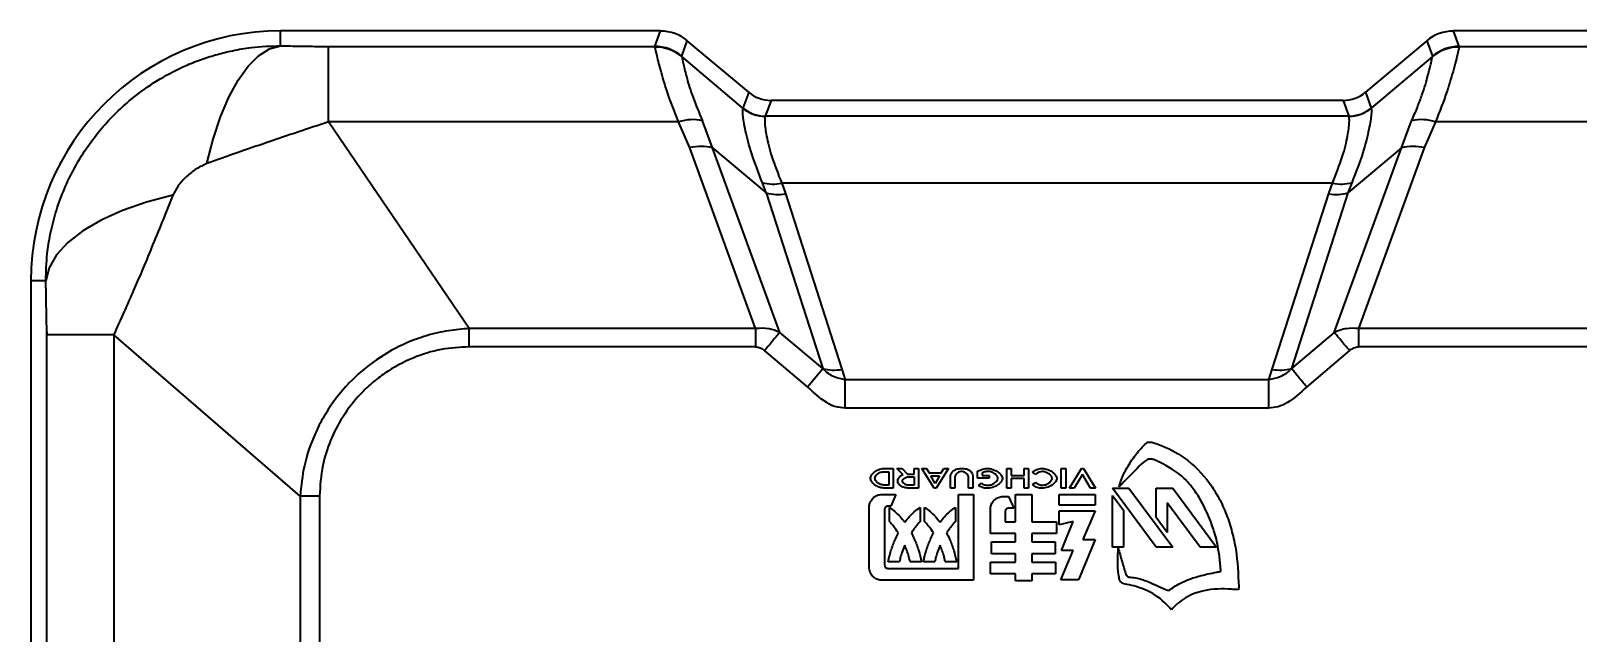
# Model space of a CAD drawing. Header units: millimetres. Extents: x 0 to 420, y 0 to 297.
# Drawn here: x 95.303 to 96.419, y 152.302 to 152.736 of the extents above; entities that cross this region are included whole.
import ezdxf

# ---------------------------------------------------------------- set-up
doc = ezdxf.new("R2010")
doc.units = ezdxf.units.MM

msp = doc.modelspace()

# ---------------------------------------------------------------- linework, layer by layer
at = {"color": 7, "linetype": 'Continuous', "lineweight": 35}
for p, q in [((95.7573, 152.7361), (95.4832, 152.7361)), ((95.4832, 152.7254), (95.4832, 152.7361)), ((95.7532, 152.7249), (95.7573, 152.7361)), ((96.3332, 152.7249), (96.3291, 152.7361)), ((96.6032, 152.7361), (96.3291, 152.7361)), ((95.5178, 152.6706), (95.5178, 152.7249)), ((95.5178, 152.7249), (95.7532, 152.7249)), ((95.7532, 152.7245), (95.7532, 152.7249)), ((95.7725, 152.7179), (95.7765, 152.729)), ((95.8208, 152.6919), (95.7765, 152.729)), ((96.3098, 152.729), (96.2656, 152.6919)), ((96.3098, 152.729), (96.3139, 152.7179)), ((96.3332, 152.7249), (96.3331, 152.7245)), ((96.3332, 152.7249), (96.5686, 152.7249)), ((95.7725, 152.7176), (95.7725, 152.7179)), ((95.8167, 152.6805), (95.7725, 152.7176)), ((96.3139, 152.7176), (96.2697, 152.6805)), ((96.3139, 152.7179), (96.3139, 152.7176)), ((95.8208, 152.6919), (95.8167, 152.6805)), ((95.8369, 152.6861), (95.8327, 152.6747)), ((96.2495, 152.6861), (95.8369, 152.6861)), ((96.2495, 152.6861), (96.2537, 152.6747)), ((96.2656, 152.6919), (96.2697, 152.6805)), ((95.8166, 152.6804), (95.8167, 152.6805)), ((95.8327, 152.6746), (95.8327, 152.6747)), ((96.2537, 152.6746), (96.2537, 152.6747)), ((96.2697, 152.6805), (96.2697, 152.6804)), ((95.6193, 152.5217), (95.5178, 152.6706)), ((95.7702, 152.6706), (95.5178, 152.6706)), ((95.7784, 152.652), (95.7702, 152.6706)), ((95.7948, 152.6519), (95.7875, 152.6714)), ((96.2537, 152.6746), (95.8327, 152.6746)), ((96.2915, 152.6519), (96.2989, 152.6714)), ((96.3162, 152.6706), (96.308, 152.652)), ((96.5686, 152.6706), (96.3162, 152.6706)), ((95.8258, 152.5217), (95.7784, 152.652)), ((95.8433, 152.5189), (95.7948, 152.6519)), ((95.7948, 152.6519), (95.8335, 152.6195)), ((96.2431, 152.5189), (96.2915, 152.6519)), ((96.2915, 152.6519), (96.2529, 152.6195)), ((96.308, 152.652), (96.2606, 152.5217)), ((95.8335, 152.6195), (95.8307, 152.6267)), ((95.8335, 152.6195), (95.8742, 152.4929)), ((95.8446, 152.6264), (95.8473, 152.6189)), ((96.2418, 152.6264), (95.8446, 152.6264)), ((95.8473, 152.6189), (95.888, 152.4924)), ((96.1984, 152.4924), (96.2391, 152.6189)), ((96.2529, 152.6195), (96.2122, 152.4929)), ((96.2391, 152.6189), (96.2418, 152.6264)), ((96.2557, 152.6267), (96.2529, 152.6195)), ((95.3032, 152.5561), (95.3032, 152.2856)), ((95.3139, 152.5561), (95.3032, 152.5561)), ((95.6193, 152.5085), (95.6193, 152.5217)), ((95.8258, 152.5217), (95.6193, 152.5217)), ((95.8742, 152.4929), (95.8433, 152.5189)), ((96.2431, 152.5189), (96.2122, 152.4929)), ((96.4671, 152.5217), (96.2606, 152.5217)), ((96.2606, 152.5217), (96.2606, 152.5085)), ((95.3629, 152.5172), (95.3146, 152.5172)), ((95.3146, 152.2898), (95.3146, 152.5172)), ((95.4974, 152.4011), (95.3629, 152.5172)), ((95.3629, 152.5172), (95.3629, 152.269)), ((95.8258, 152.5085), (95.6193, 152.5085)), ((96.4671, 152.5085), (96.2606, 152.5085)), ((95.8632, 152.4798), (95.8323, 152.5058)), ((96.2541, 152.5058), (96.2232, 152.4798)), ((95.8632, 152.4798), (95.8742, 152.4929)), ((95.888, 152.4924), (95.8904, 152.4847)), ((96.196, 152.4847), (96.1984, 152.4924)), ((95.8904, 152.4643), (95.8904, 152.4847)), ((96.196, 152.4847), (95.8904, 152.4847)), ((96.196, 152.4643), (96.196, 152.4847)), ((96.196, 152.4643), (95.8904, 152.4643)), ((95.9174, 152.4208), (95.9251, 152.4208)), ((95.9177, 152.4186), (95.9219, 152.4186)), ((95.9219, 152.4186), (95.9219, 152.409)), ((95.9251, 152.4208), (95.9251, 152.4068)), ((95.9277, 152.4208), (95.9316, 152.4208)), ((95.9322, 152.4164), (95.9277, 152.4208)), ((95.9316, 152.4208), (95.9354, 152.4169)), ((95.9401, 152.4208), (95.9433, 152.4208)), ((95.9401, 152.4169), (95.9401, 152.4208)), ((95.9433, 152.4208), (95.9433, 152.4068)), ((95.9457, 152.4208), (95.9491, 152.4208)), ((95.9545, 152.4068), (95.9457, 152.4208)), ((95.9491, 152.4208), (95.951, 152.4177)), ((95.9649, 152.4208), (95.9561, 152.4068)), ((95.9597, 152.4177), (95.9615, 152.4208)), ((95.9615, 152.4208), (95.9649, 152.4208)), ((95.9858, 152.4139), (95.9858, 152.4189)), ((96.007, 152.4208), (96.0101, 152.4208)), ((96.007, 152.4068), (96.007, 152.4208)), ((96.0101, 152.4208), (96.0101, 152.4158)), ((96.0194, 152.4208), (96.0225, 152.4208)), ((96.0194, 152.4158), (96.0194, 152.4208)), ((96.0225, 152.4208), (96.0225, 152.4068)), ((96.028, 152.4167), (96.0255, 152.4183)), ((96.0462, 152.4068), (96.0462, 152.4208)), ((96.0462, 152.4208), (96.0495, 152.4208)), ((96.0495, 152.4208), (96.0495, 152.4068)), ((96.0521, 152.4068), (96.0607, 152.4208)), ((96.0607, 152.4208), (96.0623, 152.4208)), ((96.0623, 152.4208), (96.0709, 152.4068)), ((95.9219, 152.409), (95.918, 152.409)), ((95.9401, 152.4089), (95.9359, 152.4089)), ((95.9363, 152.4169), (95.9401, 152.4169)), ((95.9364, 152.4149), (95.9401, 152.4149)), ((95.9401, 152.4149), (95.9401, 152.4089)), ((95.951, 152.4177), (95.9597, 152.4177)), ((95.9553, 152.4102), (95.9521, 152.4157)), ((95.9521, 152.4157), (95.9585, 152.4157)), ((95.9585, 152.4157), (95.9553, 152.4102)), ((95.9664, 152.4068), (95.9664, 152.4152)), ((95.9695, 152.4146), (95.9695, 152.4068)), ((95.9793, 152.4068), (95.9793, 152.4146)), ((95.9825, 152.4152), (95.9825, 152.4068)), ((95.9943, 152.4139), (95.9858, 152.4139)), ((95.9865, 152.4087), (95.9886, 152.4104)), ((95.9891, 152.4177), (95.9891, 152.4159)), ((95.9891, 152.4159), (95.9943, 152.4159)), ((95.9943, 152.4159), (95.9943, 152.4139)), ((96.0101, 152.4158), (96.0194, 152.4158)), ((96.0101, 152.4137), (96.0101, 152.4068)), ((96.0194, 152.4137), (96.0101, 152.4137)), ((96.0194, 152.4068), (96.0194, 152.4137)), ((96.0255, 152.4093), (96.028, 152.4109)), ((96.0615, 152.4167), (96.0556, 152.4068)), ((96.0674, 152.4068), (96.0615, 152.4167)), ((95.5113, 152.4011), (95.4974, 152.4011)), ((95.4974, 152.4011), (95.4974, 152.1886)), ((95.5113, 152.4011), (95.5113, 152.1886)), ((95.9171, 152.4023), (95.9268, 152.4023)), ((95.9251, 152.4068), (95.918, 152.4068)), ((95.9268, 152.4023), (95.9233, 152.3938)), ((95.9433, 152.4068), (95.9354, 152.4068)), ((95.9561, 152.4068), (95.9545, 152.4068)), ((95.9695, 152.4068), (95.9664, 152.4068)), ((95.972, 152.4023), (95.983, 152.4023)), ((95.972, 152.3489), (95.972, 152.4023)), ((95.9825, 152.4068), (95.9793, 152.4068)), ((95.983, 152.4023), (95.983, 152.3404)), ((96.0044, 152.4008), (96.0082, 152.4008)), ((96.0101, 152.4068), (96.007, 152.4068)), ((96.0082, 152.4008), (96.0119, 152.3924)), ((96.0131, 152.4023), (96.025, 152.4023)), ((96.0131, 152.3824), (96.0131, 152.4023)), ((96.0225, 152.4068), (96.0194, 152.4068)), ((96.025, 152.4023), (96.025, 152.3824)), ((96.0446, 152.3946), (96.0446, 152.4022)), ((96.0446, 152.4022), (96.0706, 152.4022)), ((96.0495, 152.4068), (96.0462, 152.4068)), ((96.0556, 152.4068), (96.0521, 152.4068)), ((96.0709, 152.4068), (96.0674, 152.4068)), ((96.0706, 152.4022), (96.0706, 152.3946)), ((96.0831, 152.4068), (96.095, 152.4068)), ((96.1147, 152.3642), (96.0831, 152.4068)), ((96.0831, 152.3642), (96.0831, 152.4015)), ((96.0831, 152.4015), (96.091, 152.3908)), ((96.095, 152.4068), (96.1266, 152.3642)), ((96.1147, 152.4068), (96.1266, 152.4068)), ((96.1147, 152.3855), (96.1147, 152.4068)), ((96.1463, 152.3642), (96.1226, 152.3961)), ((96.1226, 152.3961), (96.1226, 152.3748)), ((96.1266, 152.4068), (96.1581, 152.3642)), ((95.9077, 152.3499), (95.9077, 152.3929)), ((95.9187, 152.3911), (95.9187, 152.3516)), ((95.9233, 152.3938), (95.9215, 152.3938)), ((95.9223, 152.3827), (95.9223, 152.3929)), ((95.9445, 152.3929), (95.9445, 152.3827)), ((95.9477, 152.3827), (95.9477, 152.3929)), ((95.9699, 152.3929), (95.9699, 152.3827)), ((95.9951, 152.374), (95.9951, 152.3914)), ((96.0058, 152.39), (96.0058, 152.3824)), ((96.0119, 152.3924), (96.0084, 152.3924)), ((96.0706, 152.3946), (96.0446, 152.3946)), ((96.0446, 152.3905), (96.0706, 152.3905)), ((96.0446, 152.3803), (96.0446, 152.3905)), ((96.0706, 152.3905), (96.0618, 152.3697)), ((96.091, 152.3908), (96.091, 152.3642)), ((96.1226, 152.3748), (96.1147, 152.3855)), ((96.0131, 152.374), (95.9951, 152.374)), ((96.0058, 152.3824), (96.0131, 152.3824)), ((96.0131, 152.3682), (96.0131, 152.374)), ((96.025, 152.3824), (96.0427, 152.3824)), ((96.025, 152.374), (96.025, 152.3682)), ((96.0427, 152.374), (96.025, 152.374)), ((96.0427, 152.3824), (96.0427, 152.374)), ((96.0548, 152.3827), (96.0446, 152.3803)), ((96.0463, 152.3619), (96.0548, 152.3827)), ((95.9959, 152.3682), (96.0131, 152.3682)), ((95.9959, 152.3595), (95.9959, 152.3682)), ((96.025, 152.3682), (96.0419, 152.3682)), ((96.0419, 152.3682), (96.0419, 152.3595)), ((96.0706, 152.3697), (96.0586, 152.3406)), ((96.0618, 152.3697), (96.0706, 152.3697)), ((96.091, 152.3642), (96.0831, 152.3642)), ((96.1266, 152.3642), (96.1147, 152.3642)), ((96.1581, 152.3642), (96.1463, 152.3642)), ((95.9295, 152.3536), (95.9214, 152.3536)), ((95.9454, 152.3536), (95.9372, 152.3536)), ((95.955, 152.3536), (95.9468, 152.3536)), ((95.9708, 152.3536), (95.9626, 152.3536)), ((95.9951, 152.3534), (96.0131, 152.3534)), ((95.9951, 152.345), (95.9951, 152.3534)), ((96.0131, 152.3595), (95.9959, 152.3595)), ((96.0131, 152.3534), (96.0131, 152.3595)), ((96.025, 152.3595), (96.025, 152.3534)), ((96.0419, 152.3595), (96.025, 152.3595)), ((96.025, 152.3534), (96.042, 152.3534)), ((96.042, 152.3534), (96.042, 152.345)), ((96.046, 152.3406), (96.0548, 152.3619)), ((96.0548, 152.3619), (96.0463, 152.3619)), ((95.983, 152.3404), (95.9171, 152.3404)), ((95.9215, 152.3489), (95.972, 152.3489)), ((96.0131, 152.345), (95.9951, 152.345)), ((96.0131, 152.3401), (96.0131, 152.345)), ((96.025, 152.3401), (96.0131, 152.3401)), ((96.025, 152.345), (96.025, 152.3401)), ((96.042, 152.345), (96.025, 152.345)), ((96.0586, 152.3406), (96.046, 152.3406))]:
    msp.add_line(p, q, dxfattribs=at)
at = {"color": 7, "linetype": 'Continuous', "lineweight": 35, "flags": 128}
for points in [[(95.4301, 152.6405), (95.4346, 152.6581), (95.4399, 152.6742), (95.446, 152.6885), (95.4526, 152.7006), (95.4598, 152.7106), (95.4674, 152.7181), (95.4752, 152.7231), (95.4832, 152.7254)], [(95.4055, 152.6177), (95.3866, 152.6127), (95.3693, 152.6067), (95.3539, 152.5998), (95.3406, 152.592), (95.3299, 152.5836), (95.3217, 152.5747), (95.3164, 152.5655), (95.3139, 152.5561)]]:
    msp.add_lwpolyline(points, dxfattribs=at)
at = {"color": 7, "linetype": 'Continuous', "lineweight": 35}
for centre, radius, start, end in [((95.4832, 152.5561), 0.18, 90, 180), ((95.7532, 152.6949), 0.03, 50.0586, 89.9414), ((95.7533, 152.6945), 0.03, 50.2501, 90.141), ((96.3332, 152.6949), 0.03, 90.0586, 129.9414), ((96.3331, 152.6945), 0.03, 89.859, 129.7499), ((95.8327, 152.6996), 0.025, 230.0357, 269.9067), ((95.8328, 152.6997), 0.025, 230.0586, 269.9414), ((96.2536, 152.6997), 0.025, 270.0586, 309.9414), ((96.2537, 152.6996), 0.025, 270.0933, 309.9643), ((95.7803, 152.6392), 0.033, 77.4981, 107.8428), ((96.3061, 152.6392), 0.033, 72.1572, 102.5019), ((95.7863, 152.6166), 0.0363, 76.4299, 102.6632), ((96.3001, 152.6166), 0.0363, 77.3368, 103.5701), ((95.8382, 152.655), 0.0292, 254.9938, 282.6645), ((95.8416, 152.6485), 0.0302, 254.4497, 280.7966), ((96.2448, 152.6485), 0.0302, 259.2034, 285.5503), ((96.2482, 152.655), 0.0292, 257.3355, 285.0062), ((95.8823, 152.522), 0.0302, 254.4498, 280.7965), ((96.2041, 152.522), 0.0302, 259.2033, 285.5504)]:
    msp.add_arc(centre, radius, start, end, dxfattribs=at)
for centre, major_axis, start_param, end_param in [((95.7573, 152.706), (0.0103, 0.0282), 5.934618, 6.631752), ((96.3291, 152.706), (0.0103, -0.0282), 2.793026, 3.49016), ((95.8369, 152.7111), (0.0086, 0.0235), 2.793026, 3.49016), ((96.2495, 152.7111), (0.0086, -0.0235), 5.934618, 6.631752)]:
    msp.add_ellipse(centre, major_axis=major_axis, ratio=0.998448, start_param=start_param, end_param=end_param, dxfattribs=at)
for points, knots in [([(95.3139, 152.5561), (95.3141, 152.5626), (95.3144, 152.5738), (95.3171, 152.5901), (95.3208, 152.6051), (95.3281, 152.6257), (95.3409, 152.65), (95.3592, 152.6726), (95.3781, 152.6895), (95.3961, 152.7019), (95.4126, 152.7104), (95.4266, 152.7159), (95.4375, 152.7193), (95.4493, 152.7222), (95.4645, 152.7248), (95.4762, 152.7252), (95.4832, 152.7254)], [0, 0, 0, 0, 0.0739659, 0.1262093, 0.185583, 0.2486291, 0.3721472, 0.493376, 0.5749275, 0.6569554, 0.7394589, 0.7837418, 0.826761, 0.8685165, 0.9206239, 1, 1, 1, 1]), ([(95.4832, 152.7254), (95.488, 152.7253), (95.4964, 152.7251), (95.508, 152.725), (95.5149, 152.7249), (95.5178, 152.7249)], [0, 0, 0, 0, 0.426106, 0.75777, 1, 1, 1, 1]), ([(95.7702, 152.6706), (95.7675, 152.6774), (95.7622, 152.6909), (95.7575, 152.707), (95.7543, 152.7196), (95.7536, 152.7228), (95.7532, 152.7245)], [0, 0, 0, 0, 0.238868, 0.471709, 0.726257, 1, 1, 1, 1]), ([(96.3331, 152.7245), (96.333, 152.7237), (96.3326, 152.722), (96.3313, 152.7164), (96.3295, 152.7094), (96.3271, 152.7012), (96.3235, 152.6893), (96.3191, 152.6782), (96.3162, 152.6706)], [0, 0, 0, 0, 0.166395, 0.326802, 0.479925, 0.610174, 0.735331, 1, 1, 1, 1]), ([(95.7725, 152.7176), (95.7728, 152.7162), (95.7733, 152.7134), (95.776, 152.7026), (95.7801, 152.6888), (95.785, 152.6772), (95.7875, 152.6714)], [0, 0, 0, 0, 0.27715, 0.53382, 0.766156, 1, 1, 1, 1]), ([(96.2989, 152.6714), (96.3004, 152.6747), (96.3032, 152.6812), (96.3064, 152.6899), (96.3089, 152.6976), (96.3112, 152.706), (96.3132, 152.714), (96.3136, 152.7164), (96.3139, 152.7176)], [0, 0, 0, 0, 0.128995, 0.260465, 0.386664, 0.51504, 0.752772, 1, 1, 1, 1]), ([(95.8307, 152.6267), (95.8279, 152.6339), (95.8223, 152.6483), (95.8182, 152.665), (95.8162, 152.6768), (95.8165, 152.6792), (95.8166, 152.6804)], [0, 0, 0, 0, 0.247618, 0.49308, 0.751102, 1, 1, 1, 1]), ([(96.2697, 152.6804), (96.2699, 152.6793), (96.2702, 152.677), (96.2683, 152.6657), (96.2644, 152.6492), (96.2587, 152.6343), (96.2557, 152.6267)], [0, 0, 0, 0, 0.2474427, 0.4865597, 0.7402703, 1, 1, 1, 1]), ([(95.5178, 152.6706), (95.5031, 152.6657), (95.4738, 152.656), (95.4446, 152.6457), (95.4301, 152.6405)], [0, 0, 0, 0, 0.502691, 1, 1, 1, 1]), ([(95.8327, 152.6746), (95.8325, 152.6734), (95.832, 152.6713), (95.8335, 152.6608), (95.8368, 152.6462), (95.842, 152.633), (95.8446, 152.6264)], [0, 0, 0, 0, 0.262701, 0.501004, 0.750686, 1, 1, 1, 1]), ([(96.2418, 152.6264), (96.2444, 152.633), (96.2496, 152.6462), (96.2529, 152.6608), (96.2543, 152.6713), (96.2539, 152.6734), (96.2537, 152.6746)], [0, 0, 0, 0, 0.249344, 0.499045, 0.737295, 1, 1, 1, 1]), ([(95.4301, 152.6405), (95.4276, 152.6394), (95.4222, 152.637), (95.4153, 152.6314), (95.4093, 152.625), (95.4067, 152.62), (95.4055, 152.6177)], [0, 0, 0, 0, 0.242294, 0.509366, 0.771567, 1, 1, 1, 1]), ([(95.4055, 152.6177), (95.4029, 152.6113), (95.3979, 152.5989), (95.3904, 152.5805), (95.3836, 152.5641), (95.3769, 152.5487), (95.3701, 152.5332), (95.3654, 152.5227), (95.3629, 152.5172)], [0, 0, 0, 0, 0.191169, 0.37068, 0.538766, 0.672129, 0.825955, 1, 1, 1, 1]), ([(95.3146, 152.5172), (95.3146, 152.5176), (95.3146, 152.5212), (95.3144, 152.5347), (95.3141, 152.5468), (95.3139, 152.5561)], [0, 0, 0, 0, 0.030601, 0.265216, 1, 1, 1, 1]), ([(95.3146, 152.5193), (95.3146, 152.5188), (95.3147, 152.5181), (95.3147, 152.5174), (95.3148, 152.5172), (95.3148, 152.5172)], [0, 0, 0, 0, 0.5615301, 0.792581, 1, 1, 1, 1]), ([(95.6193, 152.5217), (95.6143, 152.5213), (95.6039, 152.5205), (95.5887, 152.5169), (95.571, 152.5105), (95.5517, 152.4998), (95.5348, 152.4854), (95.5227, 152.4712), (95.5144, 152.4588), (95.5064, 152.443), (95.4997, 152.4237), (95.4981, 152.4084), (95.4974, 152.4011)], [0, 0, 0, 0, 0.080728, 0.166845, 0.247263, 0.380655, 0.517772, 0.598864, 0.677745, 0.754478, 0.883127, 1, 1, 1, 1]), ([(95.8433, 152.5189), (95.8407, 152.52), (95.8353, 152.5222), (95.8291, 152.5219), (95.8258, 152.5217)], [0, 0, 0, 0, 0.466493, 1, 1, 1, 1]), ([(95.8258, 152.5217), (95.8258, 152.5197), (95.8258, 152.5158), (95.8258, 152.5109), (95.8258, 152.5085)], [0, 0, 0, 0, 0.506963, 1, 1, 1, 1]), ([(95.8433, 152.5189), (95.8426, 152.5182), (95.8413, 152.5167), (95.8386, 152.5134), (95.8355, 152.5097), (95.8333, 152.5071), (95.8323, 152.5058)], [0, 0, 0, 0, 0.245847, 0.499999, 0.754151, 1, 1, 1, 1]), ([(96.2606, 152.5217), (96.2576, 152.5219), (96.2514, 152.5222), (96.2459, 152.5201), (96.2431, 152.5189)], [0, 0, 0, 0, 0.487848, 1, 1, 1, 1]), ([(96.2541, 152.5058), (96.253, 152.5071), (96.2508, 152.5097), (96.2478, 152.5134), (96.245, 152.5167), (96.2438, 152.5182), (96.2431, 152.5189)], [0, 0, 0, 0, 0.245849, 0.500001, 0.754152, 1, 1, 1, 1]), ([(95.6193, 152.5085), (95.6126, 152.5082), (95.5987, 152.5074), (95.5779, 152.5009), (95.5614, 152.492), (95.5492, 152.4827), (95.5385, 152.4726), (95.5279, 152.4589), (95.5188, 152.4413), (95.5126, 152.4222), (95.5118, 152.4084), (95.5113, 152.4011)], [0, 0, 0, 0, 0.120461, 0.246403, 0.382818, 0.450919, 0.519058, 0.644752, 0.756806, 0.869265, 1, 1, 1, 1]), ([(95.8258, 152.5085), (95.8264, 152.5085), (95.8275, 152.5084), (95.8298, 152.5076), (95.8313, 152.5066), (95.8323, 152.5058)], [0, 0, 0, 0, 0.232062, 0.478453, 1, 1, 1, 1]), ([(96.2541, 152.5058), (96.2551, 152.5066), (96.2566, 152.5076), (96.2589, 152.5084), (96.26, 152.5085), (96.2606, 152.5085)], [0, 0, 0, 0, 0.5217825, 0.7693247, 1, 1, 1, 1]), ([(95.8904, 152.4847), (95.8877, 152.4853), (95.8834, 152.4862), (95.8779, 152.4893), (95.8755, 152.4917), (95.8742, 152.4929)], [0, 0, 0, 0, 0.452149, 0.705537, 1, 1, 1, 1]), ([(96.2122, 152.4929), (96.2109, 152.4917), (96.2085, 152.4893), (96.203, 152.4862), (96.1987, 152.4853), (96.196, 152.4847)], [0, 0, 0, 0, 0.294463, 0.547852, 1, 1, 1, 1]), ([(96.2232, 152.4798), (96.2221, 152.4811), (96.2199, 152.4838), (96.2168, 152.4874), (96.2141, 152.4907), (96.2128, 152.4922), (96.2122, 152.4929)], [0, 0, 0, 0, 0.245848, 0.5, 0.754152, 1, 1, 1, 1]), ([(95.8904, 152.4643), (95.8882, 152.4646), (95.8835, 152.465), (95.8737, 152.4698), (95.8676, 152.4757), (95.8632, 152.4798)], [0, 0, 0, 0, 0.209288, 0.438923, 1, 1, 1, 1]), ([(96.2232, 152.4798), (96.2188, 152.4757), (96.2127, 152.4698), (96.2029, 152.465), (96.1982, 152.4646), (96.196, 152.4643)], [0, 0, 0, 0, 0.5586189, 0.7893395, 1, 1, 1, 1]), ([(96.088, 152.4077), (96.0884, 152.4094), (96.0897, 152.4142), (96.0937, 152.4217), (96.0993, 152.4305), (96.104, 152.4356), (96.1064, 152.4382)], [0, 0, 0, 0, 0.1388678, 0.4177217, 0.7063331, 1, 1, 1, 1]), ([(96.1064, 152.4382), (96.1069, 152.4387), (96.1078, 152.4395), (96.1094, 152.44), (96.1109, 152.44), (96.1118, 152.4397), (96.1123, 152.4396)], [0, 0, 0, 0, 0.319453, 0.543111, 0.766311, 1, 1, 1, 1]), ([(96.1123, 152.4396), (96.1139, 152.4391), (96.1218, 152.4364), (96.137, 152.4285), (96.1511, 152.4142), (96.1602, 152.3996), (96.1656, 152.3877), (96.1695, 152.3753), (96.1733, 152.3581), (96.1738, 152.3449), (96.1742, 152.336)], [0, 0, 0, 0, 0.03865, 0.194338, 0.392706, 0.493149, 0.593544, 0.693896, 0.794211, 1, 1, 1, 1]), ([(95.918, 152.4068), (95.9172, 152.4069), (95.915, 152.4071), (95.9121, 152.4086), (95.91, 152.4106), (95.909, 152.4122), (95.9086, 152.4136), (95.9088, 152.4151), (95.9098, 152.4169), (95.9119, 152.4189), (95.9146, 152.4204), (95.9167, 152.4207), (95.9174, 152.4208)], [0, 0, 0, 0, 0.103068, 0.272975, 0.380129, 0.450745, 0.504132, 0.557726, 0.630958, 0.750137, 0.907593, 1, 1, 1, 1]), ([(95.918, 152.409), (95.9174, 152.4091), (95.916, 152.4092), (95.9141, 152.4103), (95.9127, 152.4116), (95.912, 152.4128), (95.9118, 152.4138), (95.9121, 152.4149), (95.9128, 152.4162), (95.9142, 152.4175), (95.916, 152.4184), (95.9172, 152.4185), (95.9177, 152.4186)], [0, 0, 0, 0, 0.107522, 0.269023, 0.38047, 0.452163, 0.50862, 0.565188, 0.646662, 0.775363, 0.910485, 1, 1, 1, 1]), ([(95.9664, 152.4152), (95.9664, 152.4156), (95.9665, 152.4166), (95.9673, 152.4182), (95.9687, 152.4196), (95.9709, 152.4207), (95.9741, 152.421), (95.9773, 152.4209), (95.98, 152.4198), (95.9815, 152.4183), (95.9823, 152.4166), (95.9824, 152.4156), (95.9825, 152.4152)], [0, 0, 0, 0, 0.057396, 0.142461, 0.228893, 0.320305, 0.471061, 0.658867, 0.756094, 0.853964, 0.944424, 1, 1, 1, 1]), ([(95.9793, 152.4146), (95.9793, 152.4149), (95.9792, 152.4157), (95.9785, 152.4169), (95.9773, 152.418), (95.9756, 152.4187), (95.9738, 152.4188), (95.9721, 152.4183), (95.9708, 152.4173), (95.9699, 152.4162), (95.9696, 152.4152), (95.9695, 152.4147), (95.9695, 152.4146)], [0, 0, 0, 0, 0.075155, 0.16832, 0.291124, 0.415852, 0.54785, 0.661465, 0.788026, 0.890381, 0.967538, 1, 1, 1, 1]), ([(95.9858, 152.4189), (95.9874, 152.4196), (95.9901, 152.421), (95.9948, 152.421), (95.9988, 152.4196), (96.0016, 152.4177), (96.0031, 152.416), (96.0037, 152.4147), (96.0038, 152.4135), (96.0034, 152.4122), (96.0023, 152.4105), (95.9996, 152.4084), (95.9959, 152.4068), (95.9917, 152.4065), (95.9886, 152.4074), (95.9871, 152.4083), (95.9865, 152.4087)], [0, 0, 0, 0, 0.120432, 0.213162, 0.331684, 0.413005, 0.455865, 0.488872, 0.514902, 0.540892, 0.583063, 0.658706, 0.781016, 0.867724, 0.954736, 1, 1, 1, 1]), ([(95.9886, 152.4104), (95.9893, 152.4099), (95.9907, 152.4091), (95.9932, 152.4087), (95.9958, 152.4092), (95.9979, 152.4102), (95.9994, 152.4115), (96.0002, 152.4125), (96.0005, 152.4135), (96.0004, 152.4145), (95.9998, 152.4156), (95.9985, 152.4171), (95.9963, 152.4183), (95.9935, 152.419), (95.9911, 152.4186), (95.9897, 152.418), (95.9891, 152.4177)], [0, 0, 0, 0, 0.0898702, 0.1765378, 0.2630266, 0.3624462, 0.4231792, 0.4700992, 0.5009819, 0.5320676, 0.57022, 0.6335218, 0.742023, 0.8362584, 0.9311978, 1, 1, 1, 1]), ([(96.0255, 152.4183), (96.0265, 152.419), (96.0284, 152.4204), (96.032, 152.4211), (96.0359, 152.4206), (96.0391, 152.4191), (96.0415, 152.4171), (96.0426, 152.4156), (96.043, 152.4141), (96.0429, 152.4128), (96.0421, 152.4112), (96.0401, 152.4091), (96.0367, 152.4073), (96.0326, 152.4064), (96.0289, 152.4071), (96.0267, 152.4083), (96.0257, 152.4092), (96.0255, 152.4093)], [0, 0, 0, 0, 0.08519, 0.168963, 0.246186, 0.360946, 0.418211, 0.462463, 0.491745, 0.521214, 0.557381, 0.617071, 0.720017, 0.827682, 0.905205, 0.982624, 1, 1, 1, 1]), ([(96.028, 152.4109), (96.0286, 152.4104), (96.0298, 152.4094), (96.032, 152.4088), (96.0345, 152.409), (96.0367, 152.4099), (96.0384, 152.4113), (96.0393, 152.4125), (96.0396, 152.4135), (96.0396, 152.4145), (96.039, 152.4157), (96.0376, 152.417), (96.0354, 152.4183), (96.0327, 152.4189), (96.0303, 152.4184), (96.0289, 152.4175), (96.0282, 152.4169), (96.028, 152.4167)], [0, 0, 0, 0, 0.079836, 0.158698, 0.232948, 0.337554, 0.41275, 0.456024, 0.489191, 0.522624, 0.56103, 0.622793, 0.723203, 0.826712, 0.901133, 0.975506, 1, 1, 1, 1]), ([(96.1568, 152.3749), (96.1562, 152.3765), (96.1535, 152.3844), (96.1488, 152.3952), (96.1416, 152.4064), (96.1326, 152.4169), (96.1223, 152.423), (96.1139, 152.427), (96.1113, 152.4278), (96.1092, 152.4277), (96.1062, 152.4263), (96.0992, 152.4193), (96.0929, 152.4128), (96.088, 152.4077)], [0, 0, 0, 0, 0.048169, 0.241379, 0.33788, 0.433916, 0.639701, 0.675797, 0.701807, 0.718369, 0.734888, 0.796355, 1, 1, 1, 1]), ([(95.9354, 152.4068), (95.9346, 152.4069), (95.9327, 152.4071), (95.9306, 152.4082), (95.9291, 152.4096), (95.9284, 152.4107), (95.9282, 152.4118), (95.9284, 152.4129), (95.9291, 152.4143), (95.9304, 152.4157), (95.9316, 152.4162), (95.9322, 152.4164)], [0, 0, 0, 0, 0.147974, 0.353463, 0.450206, 0.530143, 0.591907, 0.65363, 0.750939, 0.887099, 1, 1, 1, 1]), ([(95.9359, 152.4089), (95.9355, 152.4089), (95.9347, 152.409), (95.9339, 152.4094), (95.9333, 152.4097), (95.9329, 152.41), (95.9326, 152.4103), (95.9321, 152.4107), (95.9318, 152.4112), (95.9317, 152.4117), (95.9317, 152.412), (95.9317, 152.4124), (95.9319, 152.4128), (95.9322, 152.4132), (95.9325, 152.4135), (95.9329, 152.4137), (95.9332, 152.4139), (95.9336, 152.4142), (95.9339, 152.4143), (95.9343, 152.4145), (95.9347, 152.4146), (95.9351, 152.4148), (95.9355, 152.4148), (95.9359, 152.4149), (95.9362, 152.4149), (95.9364, 152.4149)], [0, 0, 0, 0, 0.104931, 0.188559, 0.230252, 0.271948, 0.313654, 0.355384, 0.425825, 0.468883, 0.490273, 0.510955, 0.563746, 0.591003, 0.644663, 0.671402, 0.698138, 0.751654, 0.778385, 0.805115, 0.858613, 0.885344, 0.912077, 0.955815, 1, 1, 1, 1]), ([(95.9354, 152.4169), (95.9355, 152.4169), (95.9356, 152.4169), (95.9359, 152.4169), (95.9361, 152.4169), (95.9363, 152.4169)], [0, 0, 0, 0, 0.253407, 0.506797, 1, 1, 1, 1]), ([(95.9077, 152.3929), (95.9078, 152.394), (95.908, 152.3961), (95.9096, 152.3989), (95.912, 152.401), (95.9147, 152.4021), (95.9164, 152.4022), (95.9171, 152.4023)], [0, 0, 0, 0, 0.217033, 0.432668, 0.640579, 0.859649, 1, 1, 1, 1]), ([(95.9951, 152.3914), (95.9952, 152.3925), (95.9954, 152.3946), (95.997, 152.3974), (95.9994, 152.3995), (96.002, 152.4006), (96.0037, 152.4007), (96.0044, 152.4008)], [0, 0, 0, 0, 0.218278, 0.435149, 0.644163, 0.864466, 1, 1, 1, 1]), ([(95.9215, 152.3938), (95.9212, 152.3937), (95.9205, 152.3937), (95.9196, 152.3932), (95.919, 152.3924), (95.9188, 152.3917), (95.9188, 152.3913), (95.9187, 152.3911)], [0, 0, 0, 0, 0.23459, 0.4696301, 0.6836997, 0.8787885, 1, 1, 1, 1]), ([(95.9223, 152.3929), (95.9236, 152.3919), (95.9264, 152.3899), (95.9301, 152.3863), (95.9323, 152.3836), (95.9334, 152.3822)], [0, 0, 0, 0, 0.3225082, 0.6590596, 1, 1, 1, 1]), ([(95.9334, 152.3822), (95.9344, 152.3835), (95.9365, 152.3862), (95.9402, 152.3898), (95.943, 152.3919), (95.9445, 152.3929)], [0, 0, 0, 0, 0.323586, 0.659323, 1, 1, 1, 1]), ([(95.9477, 152.3929), (95.9491, 152.3919), (95.9518, 152.3899), (95.9555, 152.3863), (95.9577, 152.3836), (95.9588, 152.3822)], [0, 0, 0, 0, 0.3238446, 0.659773, 1, 1, 1, 1]), ([(95.9588, 152.3822), (95.9598, 152.3835), (95.9619, 152.3862), (95.9656, 152.3898), (95.9685, 152.3919), (95.9699, 152.3929)], [0, 0, 0, 0, 0.322168, 0.658364, 1, 1, 1, 1]), ([(96.0084, 152.3924), (96.0081, 152.3924), (96.0074, 152.3923), (96.0066, 152.3919), (96.0061, 152.3914), (96.0058, 152.3907), (96.0058, 152.3902), (96.0058, 152.39)], [0, 0, 0, 0, 0.2727578, 0.4578419, 0.6443533, 0.8508999, 1, 1, 1, 1]), ([(95.9214, 152.3536), (95.9217, 152.3553), (95.9227, 152.3597), (95.925, 152.3667), (95.9275, 152.3719), (95.9287, 152.3746)], [0, 0, 0, 0, 0.22528, 0.610558, 1, 1, 1, 1]), ([(95.9287, 152.3746), (95.9277, 152.3759), (95.9263, 152.3781), (95.9241, 152.3808), (95.9229, 152.3821), (95.9223, 152.3827)], [0, 0, 0, 0, 0.481223, 0.740091, 1, 1, 1, 1]), ([(95.9445, 152.3827), (95.9433, 152.3815), (95.9416, 152.3796), (95.9396, 152.3768), (95.9386, 152.3753), (95.9381, 152.3746)], [0, 0, 0, 0, 0.484106, 0.741689, 1, 1, 1, 1]), ([(95.9381, 152.3746), (95.9388, 152.3731), (95.9408, 152.369), (95.9435, 152.3621), (95.9448, 152.3565), (95.9454, 152.3536)], [0, 0, 0, 0, 0.225097, 0.610128, 1, 1, 1, 1]), ([(95.9468, 152.3536), (95.9471, 152.3553), (95.9481, 152.3597), (95.9504, 152.3667), (95.9528, 152.3719), (95.9541, 152.3746)], [0, 0, 0, 0, 0.225279, 0.610555, 1, 1, 1, 1]), ([(95.9541, 152.3746), (95.9531, 152.3759), (95.9517, 152.3781), (95.9495, 152.3807), (95.9483, 152.382), (95.9477, 152.3827)], [0, 0, 0, 0, 0.48414, 0.741719, 1, 1, 1, 1]), ([(95.9699, 152.3827), (95.9688, 152.3815), (95.9671, 152.3796), (95.965, 152.3768), (95.964, 152.3753), (95.9635, 152.3746)], [0, 0, 0, 0, 0.482099, 0.740834, 1, 1, 1, 1]), ([(95.9635, 152.3746), (95.9642, 152.3731), (95.9662, 152.369), (95.9689, 152.3621), (95.9701, 152.3565), (95.9708, 152.3536)], [0, 0, 0, 0, 0.225098, 0.610129, 1, 1, 1, 1]), ([(96.1614, 152.3467), (96.1612, 152.3484), (96.1608, 152.3533), (96.16, 152.3606), (96.1585, 152.3683), (96.1574, 152.3727), (96.1568, 152.3749)], [0, 0, 0, 0, 0.174669, 0.524102, 0.761562, 1, 1, 1, 1]), ([(95.9334, 152.3656), (95.9328, 152.3641), (95.9316, 152.3614), (95.9303, 152.3574), (95.9298, 152.3549), (95.9295, 152.3536)], [0, 0, 0, 0, 0.395845, 0.696793, 1, 1, 1, 1]), ([(95.9372, 152.3536), (95.9368, 152.3553), (95.9362, 152.3581), (95.9348, 152.3621), (95.9339, 152.3645), (95.9334, 152.3656)], [0, 0, 0, 0, 0.397481, 0.698479, 1, 1, 1, 1]), ([(95.9588, 152.3656), (95.9582, 152.3641), (95.9571, 152.3614), (95.9558, 152.3574), (95.9553, 152.3549), (95.955, 152.3536)], [0, 0, 0, 0, 0.396668, 0.697235, 1, 1, 1, 1]), ([(95.9626, 152.3536), (95.9623, 152.3553), (95.9616, 152.3581), (95.9602, 152.3621), (95.9592, 152.3645), (95.9588, 152.3656)], [0, 0, 0, 0, 0.397021, 0.698347, 1, 1, 1, 1]), ([(96.0951, 152.3372), (96.0934, 152.3375), (96.0914, 152.3377), (96.0892, 152.339), (96.0883, 152.3403), (96.0872, 152.345), (96.0869, 152.3529), (96.0871, 152.3601), (96.0873, 152.3638)], [0, 0, 0, 0, 0.160025, 0.196998, 0.234195, 0.311686, 0.649476, 1, 1, 1, 1]), ([(96.0873, 152.3638), (96.0877, 152.3622), (96.0886, 152.359), (96.0903, 152.3528), (96.0917, 152.3483), (96.0925, 152.3454)], [0, 0, 0, 0, 0.261065, 0.522123, 1, 1, 1, 1]), ([(95.9187, 152.3516), (95.9188, 152.3513), (95.9188, 152.3507), (95.9193, 152.3498), (95.92, 152.3493), (95.9207, 152.349), (95.9213, 152.3489), (95.9215, 152.3489)], [0, 0, 0, 0, 0.215909, 0.431679, 0.642748, 0.836136, 1, 1, 1, 1]), ([(95.9171, 152.3404), (95.916, 152.3405), (95.9138, 152.3407), (95.911, 152.3424), (95.9089, 152.3448), (95.9078, 152.3475), (95.9077, 152.3492), (95.9077, 152.3499)], [0, 0, 0, 0, 0.220827, 0.440436, 0.651052, 0.864309, 1, 1, 1, 1]), ([(96.0925, 152.3454), (96.0927, 152.3449), (96.0931, 152.3441), (96.0938, 152.3433), (96.0944, 152.3428), (96.0947, 152.3428), (96.0948, 152.3427)], [0, 0, 0, 0, 0.4140445, 0.7491204, 0.8856781, 1, 1, 1, 1]), ([(96.0948, 152.3427), (96.0965, 152.3426), (96.1012, 152.3421), (96.1102, 152.3391), (96.1172, 152.3357), (96.1215, 152.3337)], [0, 0, 0, 0, 0.177002, 0.501951, 1, 1, 1, 1]), ([(96.1246, 152.3335), (96.1259, 152.3345), (96.1298, 152.3373), (96.1368, 152.3407), (96.1468, 152.3439), (96.154, 152.3454), (96.1583, 152.3463)], [0, 0, 0, 0, 0.137822, 0.3904798, 0.6426409, 1, 1, 1, 1]), ([(96.1583, 152.3463), (96.1587, 152.3464), (96.1594, 152.3465), (96.1604, 152.3466), (96.161, 152.3467), (96.1614, 152.3467)], [0, 0, 0, 0, 0.400257, 0.699592, 1, 1, 1, 1]), ([(96.1256, 152.3192), (96.1245, 152.3205), (96.1196, 152.326), (96.1097, 152.3333), (96.0996, 152.336), (96.0951, 152.3372)], [0, 0, 0, 0, 0.138986, 0.611917, 1, 1, 1, 1]), ([(96.1215, 152.3337), (96.1219, 152.3335), (96.1227, 152.3332), (96.1236, 152.3332), (96.1242, 152.3333), (96.1245, 152.3334), (96.1246, 152.3335)], [0, 0, 0, 0, 0.465921, 0.719479, 0.884635, 1, 1, 1, 1]), ([(96.174, 152.3336), (96.1724, 152.3337), (96.164, 152.3344), (96.1531, 152.3342), (96.1398, 152.3303), (96.1317, 152.3256), (96.127, 152.3207), (96.1256, 152.3192)], [0, 0, 0, 0, 0.095059, 0.477947, 0.614031, 0.878763, 1, 1, 1, 1]), ([(96.1742, 152.336), (96.1742, 152.3358), (96.1742, 152.3354), (96.1741, 152.3346), (96.1741, 152.334), (96.174, 152.3336)], [0, 0, 0, 0, 0.252501, 0.504816, 1, 1, 1, 1])]:
    msp.add_open_spline(points, degree=3, knots=knots, dxfattribs=at)

doc.saveas('drawing.dxf')
